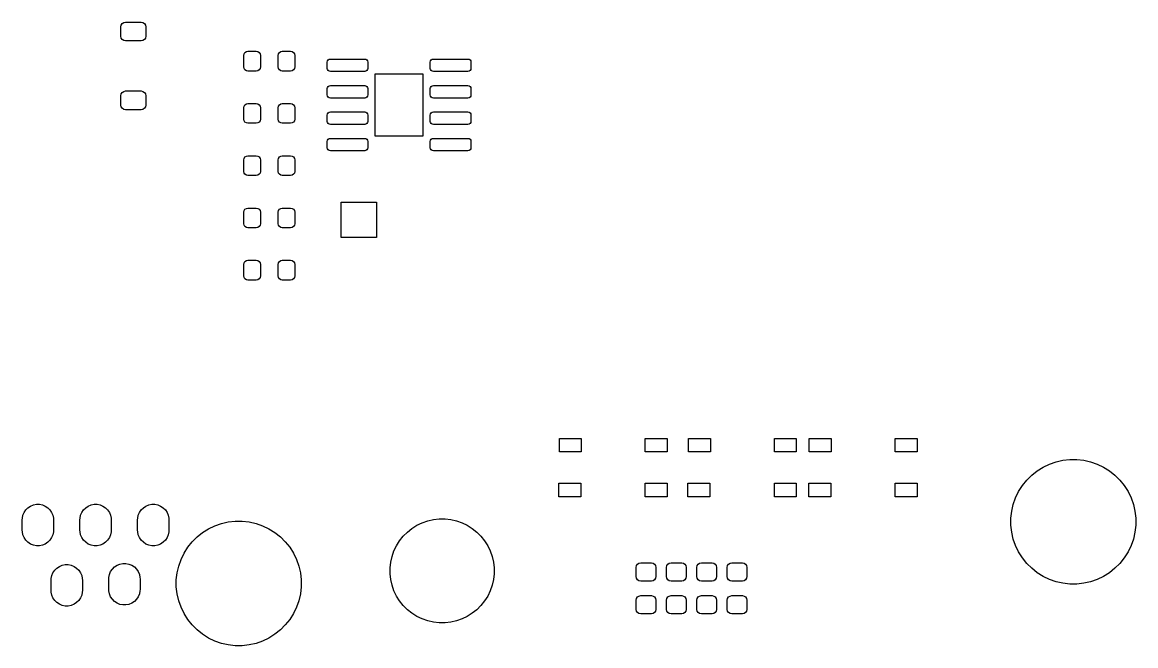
# Model space of a CAD drawing. Extents: x 3.68 to 11.01, y -6.32 to -1.07.
# Drawn here: x 5.35 to 7.455, y -2.549 to -1.371 of the extents above; entities that cross this region are included whole.
import ezdxf

# ---------------------------------------------------------------- set-up
doc = ezdxf.new("R2010")
doc.units = 0
doc.header["$MEASUREMENT"] = 0
doc.layers.add('BLACK', color=7, linetype='CONTINUOUS')

msp = doc.modelspace()

# ---------------------------------------------------------------- linework, layer by layer
at = {"layer": 'BLACK', "linetype": 'CONTINUOUS'}
for p, q in [((5.5362, -1.3794), (5.5369, -1.376)), ((5.5362, -1.3971), (5.5362, -1.3794)), ((5.5369, -1.376), (5.5388, -1.3732)), ((5.5388, -1.3732), (5.5417, -1.3712)), ((5.5417, -1.3712), (5.5451, -1.3706)), ((5.5451, -1.3706), (5.5746, -1.3706)), ((5.5746, -1.3706), (5.578, -1.3712)), ((5.578, -1.3712), (5.5809, -1.3732)), ((5.5809, -1.3732), (5.5828, -1.376)), ((5.5828, -1.376), (5.5835, -1.3794)), ((5.5835, -1.3794), (5.5835, -1.3971)), ((5.5369, -1.4005), (5.5362, -1.3971)), ((5.5388, -1.4034), (5.5369, -1.4005)), ((5.5417, -1.4053), (5.5388, -1.4034)), ((5.5451, -1.406), (5.5417, -1.4053)), ((5.5746, -1.406), (5.5451, -1.406)), ((5.578, -1.4053), (5.5746, -1.406)), ((5.5809, -1.4034), (5.578, -1.4053)), ((5.5828, -1.4005), (5.5809, -1.4034)), ((5.5835, -1.3971), (5.5828, -1.4005)), ((5.7687, -1.4333), (5.7693, -1.4303)), ((5.7693, -1.4303), (5.771, -1.4277)), ((5.771, -1.4277), (5.7736, -1.426)), ((5.7736, -1.426), (5.7766, -1.4254)), ((5.7766, -1.4254), (5.7923, -1.4254)), ((5.7923, -1.4254), (5.7953, -1.426)), ((5.7953, -1.426), (5.7979, -1.4277)), ((5.7979, -1.4277), (5.7996, -1.4303)), ((5.7996, -1.4303), (5.8002, -1.4333)), ((5.8337, -1.4333), (5.8343, -1.4303)), ((5.8343, -1.4303), (5.836, -1.4277)), ((5.836, -1.4277), (5.8385, -1.426)), ((5.8385, -1.426), (5.8415, -1.4254)), ((5.8415, -1.4254), (5.8573, -1.4254)), ((5.8573, -1.4254), (5.8603, -1.426)), ((5.8603, -1.426), (5.8629, -1.4277)), ((5.8629, -1.4277), (5.8646, -1.4303)), ((5.8646, -1.4303), (5.8652, -1.4333)), ((5.7687, -1.4549), (5.7687, -1.4333)), ((5.8002, -1.4333), (5.8002, -1.4549)), ((5.8337, -1.4549), (5.8337, -1.4333)), ((5.8652, -1.4333), (5.8652, -1.4549)), ((5.9264, -1.4461), (5.9268, -1.4438)), ((5.9264, -1.4579), (5.9264, -1.4461)), ((5.9268, -1.4438), (5.9281, -1.4419)), ((5.9281, -1.4419), (5.93, -1.4406)), ((5.93, -1.4406), (5.9323, -1.4402)), ((5.9323, -1.4402), (5.9972, -1.4402)), ((5.9972, -1.4402), (5.9995, -1.4406)), ((5.9995, -1.4406), (6.0014, -1.4419)), ((6.0014, -1.4419), (6.0027, -1.4438)), ((6.0027, -1.4438), (6.0031, -1.4461)), ((6.0031, -1.4461), (6.0031, -1.4579)), ((6.1213, -1.4461), (6.1217, -1.4438)), ((6.1213, -1.4579), (6.1213, -1.4461)), ((6.1217, -1.4438), (6.123, -1.4419)), ((6.123, -1.4419), (6.1249, -1.4406)), ((6.1249, -1.4406), (6.1272, -1.4402)), ((6.1272, -1.4402), (6.1921, -1.4402)), ((6.1921, -1.4402), (6.1944, -1.4406)), ((6.1944, -1.4406), (6.1963, -1.4419)), ((6.1963, -1.4419), (6.1976, -1.4438)), ((6.1976, -1.4438), (6.198, -1.4461)), ((6.198, -1.4461), (6.198, -1.4579)), ((5.7693, -1.4579), (5.7687, -1.4549)), ((5.771, -1.4605), (5.7693, -1.4579)), ((5.7736, -1.4622), (5.771, -1.4605)), ((5.7766, -1.4628), (5.7736, -1.4622)), ((5.7923, -1.4628), (5.7766, -1.4628)), ((5.7953, -1.4622), (5.7923, -1.4628)), ((5.7979, -1.4605), (5.7953, -1.4622)), ((5.7996, -1.4579), (5.7979, -1.4605)), ((5.8002, -1.4549), (5.7996, -1.4579)), ((5.8343, -1.4579), (5.8337, -1.4549)), ((5.836, -1.4605), (5.8343, -1.4579)), ((5.8385, -1.4622), (5.836, -1.4605)), ((5.8415, -1.4628), (5.8385, -1.4622)), ((5.8573, -1.4628), (5.8415, -1.4628)), ((5.8603, -1.4622), (5.8573, -1.4628)), ((5.8629, -1.4605), (5.8603, -1.4622)), ((5.8646, -1.4579), (5.8629, -1.4605)), ((5.8652, -1.4549), (5.8646, -1.4579)), ((5.9268, -1.4601), (5.9264, -1.4579)), ((5.9281, -1.462), (5.9268, -1.4601)), ((5.93, -1.4633), (5.9281, -1.462)), ((5.9323, -1.4638), (5.93, -1.4633)), ((5.9972, -1.4638), (5.9323, -1.4638)), ((5.9995, -1.4633), (5.9972, -1.4638)), ((6.0014, -1.462), (5.9995, -1.4633)), ((6.0027, -1.4601), (6.0014, -1.462)), ((6.0031, -1.4579), (6.0027, -1.4601)), ((6.0171, -1.586), (6.0171, -1.4679)), ((6.0171, -1.4679), (6.1073, -1.4679)), ((6.1073, -1.4679), (6.1073, -1.586)), ((6.1217, -1.4601), (6.1213, -1.4579)), ((6.123, -1.462), (6.1217, -1.4601)), ((6.1249, -1.4633), (6.123, -1.462)), ((6.1272, -1.4638), (6.1249, -1.4633)), ((6.1921, -1.4638), (6.1272, -1.4638)), ((6.1944, -1.4633), (6.1921, -1.4638)), ((6.1963, -1.462), (6.1944, -1.4633)), ((6.1976, -1.4601), (6.1963, -1.462)), ((6.198, -1.4579), (6.1976, -1.4601)), ((5.9264, -1.4961), (5.9268, -1.4938)), ((5.9268, -1.4938), (5.9281, -1.4919)), ((5.9281, -1.4919), (5.93, -1.4906)), ((5.93, -1.4906), (5.9323, -1.4902)), ((5.9323, -1.4902), (5.9972, -1.4902)), ((5.9972, -1.4902), (5.9995, -1.4906)), ((5.9995, -1.4906), (6.0014, -1.4919)), ((6.0014, -1.4919), (6.0027, -1.4938)), ((6.0027, -1.4938), (6.0031, -1.4961)), ((6.1213, -1.4961), (6.1217, -1.4938)), ((6.1217, -1.4938), (6.123, -1.4919)), ((6.123, -1.4919), (6.1249, -1.4906)), ((6.1249, -1.4906), (6.1272, -1.4902)), ((6.1272, -1.4902), (6.1921, -1.4902)), ((6.1921, -1.4902), (6.1944, -1.4906)), ((6.1944, -1.4906), (6.1963, -1.4919)), ((6.1963, -1.4919), (6.1976, -1.4938)), ((6.1976, -1.4938), (6.198, -1.4961)), ((5.5362, -1.5094), (5.5369, -1.506)), ((5.5362, -1.5271), (5.5362, -1.5094)), ((5.5369, -1.506), (5.5388, -1.5031)), ((5.5388, -1.5031), (5.5417, -1.5012)), ((5.5417, -1.5012), (5.5451, -1.5005)), ((5.5451, -1.5005), (5.5746, -1.5005)), ((5.5746, -1.5005), (5.578, -1.5012)), ((5.578, -1.5012), (5.5809, -1.5031)), ((5.5809, -1.5031), (5.5828, -1.506)), ((5.5828, -1.506), (5.5835, -1.5094)), ((5.5835, -1.5094), (5.5835, -1.5271)), ((5.9264, -1.5079), (5.9264, -1.4961)), ((5.9268, -1.5101), (5.9264, -1.5079)), ((5.9281, -1.512), (5.9268, -1.5101)), ((5.93, -1.5133), (5.9281, -1.512)), ((5.9323, -1.5138), (5.93, -1.5133)), ((5.9972, -1.5138), (5.9323, -1.5138)), ((5.9995, -1.5133), (5.9972, -1.5138)), ((6.0014, -1.512), (5.9995, -1.5133)), ((6.0027, -1.5101), (6.0014, -1.512)), ((6.0031, -1.5079), (6.0027, -1.5101)), ((6.0031, -1.4961), (6.0031, -1.5079)), ((6.1213, -1.5079), (6.1213, -1.4961)), ((6.1217, -1.5101), (6.1213, -1.5079)), ((6.123, -1.512), (6.1217, -1.5101)), ((6.1249, -1.5133), (6.123, -1.512)), ((6.1272, -1.5138), (6.1249, -1.5133)), ((6.1921, -1.5138), (6.1272, -1.5138)), ((6.1944, -1.5133), (6.1921, -1.5138)), ((6.1963, -1.512), (6.1944, -1.5133)), ((6.1976, -1.5101), (6.1963, -1.512)), ((6.198, -1.5079), (6.1976, -1.5101)), ((6.198, -1.4961), (6.198, -1.5079)), ((5.5369, -1.5305), (5.5362, -1.5271)), ((5.5388, -1.5333), (5.5369, -1.5305)), ((5.5417, -1.5353), (5.5388, -1.5333)), ((5.5451, -1.5359), (5.5417, -1.5353)), ((5.5746, -1.5359), (5.5451, -1.5359)), ((5.578, -1.5353), (5.5746, -1.5359)), ((5.5809, -1.5333), (5.578, -1.5353)), ((5.5828, -1.5305), (5.5809, -1.5333)), ((5.5835, -1.5271), (5.5828, -1.5305)), ((5.7687, -1.5321), (5.7693, -1.5291)), ((5.7687, -1.5537), (5.7687, -1.5321)), ((5.7693, -1.5291), (5.771, -1.5265)), ((5.771, -1.5265), (5.7736, -1.5248)), ((5.7736, -1.5248), (5.7766, -1.5242)), ((5.7766, -1.5242), (5.7923, -1.5242)), ((5.7923, -1.5242), (5.7953, -1.5248)), ((5.7953, -1.5248), (5.7979, -1.5265)), ((5.7979, -1.5265), (5.7996, -1.5291)), ((5.7996, -1.5291), (5.8002, -1.5321)), ((5.8002, -1.5321), (5.8002, -1.5537)), ((5.8337, -1.5321), (5.8343, -1.5291)), ((5.8337, -1.5537), (5.8337, -1.5321)), ((5.8343, -1.5291), (5.836, -1.5265)), ((5.836, -1.5265), (5.8385, -1.5248)), ((5.8385, -1.5248), (5.8415, -1.5242)), ((5.8415, -1.5242), (5.8573, -1.5242)), ((5.8573, -1.5242), (5.8603, -1.5248)), ((5.8603, -1.5248), (5.8629, -1.5265)), ((5.8629, -1.5265), (5.8646, -1.5291)), ((5.8646, -1.5291), (5.8652, -1.5321)), ((5.8652, -1.5321), (5.8652, -1.5537)), ((5.7693, -1.5568), (5.7687, -1.5537)), ((5.771, -1.5593), (5.7693, -1.5568)), ((5.7996, -1.5568), (5.7979, -1.5593)), ((5.8002, -1.5537), (5.7996, -1.5568)), ((5.8343, -1.5568), (5.8337, -1.5537)), ((5.836, -1.5593), (5.8343, -1.5568)), ((5.8646, -1.5568), (5.8629, -1.5593)), ((5.8652, -1.5537), (5.8646, -1.5568)), ((5.9264, -1.5461), (5.9268, -1.5438)), ((5.9264, -1.5579), (5.9264, -1.5461)), ((5.9268, -1.5438), (5.9281, -1.5419)), ((5.9281, -1.5419), (5.93, -1.5406)), ((5.93, -1.5406), (5.9323, -1.5402)), ((5.9323, -1.5402), (5.9972, -1.5402)), ((5.9972, -1.5402), (5.9995, -1.5406)), ((5.9995, -1.5406), (6.0014, -1.5419)), ((6.0014, -1.5419), (6.0027, -1.5438)), ((6.0027, -1.5438), (6.0031, -1.5461)), ((6.0031, -1.5461), (6.0031, -1.5579)), ((6.1213, -1.5461), (6.1217, -1.5438)), ((6.1213, -1.5579), (6.1213, -1.5461)), ((6.1217, -1.5438), (6.123, -1.5419)), ((6.123, -1.5419), (6.1249, -1.5406)), ((6.1249, -1.5406), (6.1272, -1.5402)), ((6.1272, -1.5402), (6.1921, -1.5402)), ((6.1921, -1.5402), (6.1944, -1.5406)), ((6.1944, -1.5406), (6.1963, -1.5419)), ((6.1963, -1.5419), (6.1976, -1.5438)), ((6.1976, -1.5438), (6.198, -1.5461)), ((6.198, -1.5461), (6.198, -1.5579)), ((5.7736, -1.561), (5.771, -1.5593)), ((5.7766, -1.5616), (5.7736, -1.561)), ((5.7923, -1.5616), (5.7766, -1.5616)), ((5.7953, -1.561), (5.7923, -1.5616)), ((5.7979, -1.5593), (5.7953, -1.561)), ((5.8385, -1.561), (5.836, -1.5593)), ((5.8415, -1.5616), (5.8385, -1.561)), ((5.8573, -1.5616), (5.8415, -1.5616)), ((5.8603, -1.561), (5.8573, -1.5616)), ((5.8629, -1.5593), (5.8603, -1.561)), ((5.9268, -1.5601), (5.9264, -1.5579)), ((5.9281, -1.562), (5.9268, -1.5601)), ((5.93, -1.5633), (5.9281, -1.562)), ((5.9323, -1.5638), (5.93, -1.5633)), ((5.9972, -1.5638), (5.9323, -1.5638)), ((5.9995, -1.5633), (5.9972, -1.5638)), ((6.0014, -1.562), (5.9995, -1.5633)), ((6.0027, -1.5601), (6.0014, -1.562)), ((6.0031, -1.5579), (6.0027, -1.5601)), ((6.1217, -1.5601), (6.1213, -1.5579)), ((6.123, -1.562), (6.1217, -1.5601)), ((6.1249, -1.5633), (6.123, -1.562)), ((6.1272, -1.5638), (6.1249, -1.5633)), ((6.1921, -1.5638), (6.1272, -1.5638)), ((6.1944, -1.5633), (6.1921, -1.5638)), ((6.1963, -1.562), (6.1944, -1.5633)), ((6.1976, -1.5601), (6.1963, -1.562)), ((6.198, -1.5579), (6.1976, -1.5601)), ((5.9264, -1.5961), (5.9268, -1.5938)), ((5.9264, -1.6079), (5.9264, -1.5961)), ((5.9268, -1.5938), (5.9281, -1.5919)), ((5.9281, -1.5919), (5.93, -1.5906)), ((5.93, -1.5906), (5.9323, -1.5902)), ((5.9323, -1.5902), (5.9972, -1.5902)), ((5.9972, -1.5902), (5.9995, -1.5906)), ((5.9995, -1.5906), (6.0014, -1.5919)), ((6.0014, -1.5919), (6.0027, -1.5938)), ((6.0027, -1.5938), (6.0031, -1.5961)), ((6.0031, -1.5961), (6.0031, -1.6079)), ((6.1073, -1.586), (6.0171, -1.586)), ((6.1213, -1.5961), (6.1217, -1.5938)), ((6.1213, -1.6079), (6.1213, -1.5961)), ((6.1217, -1.5938), (6.123, -1.5919)), ((6.123, -1.5919), (6.1249, -1.5906)), ((6.1249, -1.5906), (6.1272, -1.5902)), ((6.1272, -1.5902), (6.1921, -1.5902)), ((6.1921, -1.5902), (6.1944, -1.5906)), ((6.1944, -1.5906), (6.1963, -1.5919)), ((6.1963, -1.5919), (6.1976, -1.5938)), ((6.1976, -1.5938), (6.198, -1.5961)), ((6.198, -1.5961), (6.198, -1.6079)), ((5.9268, -1.6101), (5.9264, -1.6079)), ((5.9281, -1.612), (5.9268, -1.6101)), ((5.93, -1.6133), (5.9281, -1.612)), ((5.9323, -1.6138), (5.93, -1.6133)), ((5.9972, -1.6138), (5.9323, -1.6138)), ((5.9995, -1.6133), (5.9972, -1.6138)), ((6.0014, -1.612), (5.9995, -1.6133)), ((6.0027, -1.6101), (6.0014, -1.612)), ((6.0031, -1.6079), (6.0027, -1.6101)), ((6.1217, -1.6101), (6.1213, -1.6079)), ((6.123, -1.612), (6.1217, -1.6101)), ((6.1249, -1.6133), (6.123, -1.612)), ((6.1272, -1.6138), (6.1249, -1.6133)), ((6.1921, -1.6138), (6.1272, -1.6138)), ((6.1944, -1.6133), (6.1921, -1.6138)), ((6.1963, -1.612), (6.1944, -1.6133)), ((6.1976, -1.6101), (6.1963, -1.612)), ((6.198, -1.6079), (6.1976, -1.6101)), ((5.7687, -1.6309), (5.7693, -1.6279)), ((5.7687, -1.6526), (5.7687, -1.6309)), ((5.7693, -1.6279), (5.771, -1.6253)), ((5.771, -1.6253), (5.7736, -1.6236)), ((5.7736, -1.6236), (5.7766, -1.623)), ((5.7766, -1.623), (5.7923, -1.623)), ((5.7923, -1.623), (5.7953, -1.6236)), ((5.7953, -1.6236), (5.7979, -1.6253)), ((5.7979, -1.6253), (5.7996, -1.6279)), ((5.7996, -1.6279), (5.8002, -1.6309)), ((5.8002, -1.6309), (5.8002, -1.6526)), ((5.8337, -1.6309), (5.8343, -1.6279)), ((5.8337, -1.6526), (5.8337, -1.6309)), ((5.8343, -1.6279), (5.836, -1.6253)), ((5.836, -1.6253), (5.8385, -1.6236)), ((5.8385, -1.6236), (5.8415, -1.623)), ((5.8415, -1.623), (5.8573, -1.623)), ((5.8573, -1.623), (5.8603, -1.6236)), ((5.8603, -1.6236), (5.8629, -1.6253)), ((5.8629, -1.6253), (5.8646, -1.6279)), ((5.8646, -1.6279), (5.8652, -1.6309)), ((5.8652, -1.6309), (5.8652, -1.6526)), ((5.7693, -1.6556), (5.7687, -1.6526)), ((5.771, -1.6581), (5.7693, -1.6556)), ((5.7736, -1.6598), (5.771, -1.6581)), ((5.7766, -1.6604), (5.7736, -1.6598)), ((5.7923, -1.6604), (5.7766, -1.6604)), ((5.7953, -1.6598), (5.7923, -1.6604)), ((5.7979, -1.6581), (5.7953, -1.6598)), ((5.7996, -1.6556), (5.7979, -1.6581)), ((5.8002, -1.6526), (5.7996, -1.6556)), ((5.8343, -1.6556), (5.8337, -1.6526)), ((5.836, -1.6581), (5.8343, -1.6556)), ((5.8385, -1.6598), (5.836, -1.6581)), ((5.8415, -1.6604), (5.8385, -1.6598)), ((5.8573, -1.6604), (5.8415, -1.6604)), ((5.8603, -1.6598), (5.8573, -1.6604)), ((5.8629, -1.6581), (5.8603, -1.6598)), ((5.8646, -1.6556), (5.8629, -1.6581)), ((5.8652, -1.6526), (5.8646, -1.6556)), ((5.7693, -1.7267), (5.771, -1.7242)), ((5.771, -1.7242), (5.7736, -1.7224)), ((5.7736, -1.7224), (5.7766, -1.7219)), ((5.7766, -1.7219), (5.7923, -1.7219)), ((5.7923, -1.7219), (5.7953, -1.7224)), ((5.7953, -1.7224), (5.7979, -1.7242)), ((5.7979, -1.7242), (5.7996, -1.7267)), ((5.8343, -1.7267), (5.836, -1.7242)), ((5.836, -1.7242), (5.8385, -1.7224)), ((5.8385, -1.7224), (5.8415, -1.7219)), ((5.8415, -1.7219), (5.8573, -1.7219)), ((5.8573, -1.7219), (5.8603, -1.7224)), ((5.8603, -1.7224), (5.8629, -1.7242)), ((5.8629, -1.7242), (5.8646, -1.7267)), ((5.9528, -1.7776), (5.9528, -1.7106)), ((5.9528, -1.7106), (6.0197, -1.7106)), ((6.0197, -1.7106), (6.0197, -1.7776)), ((5.7687, -1.7297), (5.7693, -1.7267)), ((5.7687, -1.7514), (5.7687, -1.7297)), ((5.7996, -1.7267), (5.8002, -1.7297)), ((5.8002, -1.7297), (5.8002, -1.7514)), ((5.8337, -1.7297), (5.8343, -1.7267)), ((5.8337, -1.7514), (5.8337, -1.7297)), ((5.8646, -1.7267), (5.8652, -1.7297)), ((5.8652, -1.7297), (5.8652, -1.7514)), ((5.7693, -1.7544), (5.7687, -1.7514)), ((5.771, -1.7569), (5.7693, -1.7544)), ((5.7736, -1.7587), (5.771, -1.7569)), ((5.7766, -1.7593), (5.7736, -1.7587)), ((5.7923, -1.7593), (5.7766, -1.7593)), ((5.7953, -1.7587), (5.7923, -1.7593)), ((5.7979, -1.7569), (5.7953, -1.7587)), ((5.7996, -1.7544), (5.7979, -1.7569)), ((5.8002, -1.7514), (5.7996, -1.7544)), ((5.8343, -1.7544), (5.8337, -1.7514)), ((5.836, -1.7569), (5.8343, -1.7544)), ((5.8385, -1.7587), (5.836, -1.7569)), ((5.8415, -1.7593), (5.8385, -1.7587)), ((5.8573, -1.7593), (5.8415, -1.7593)), ((5.8603, -1.7587), (5.8573, -1.7593)), ((5.8629, -1.7569), (5.8603, -1.7587)), ((5.8646, -1.7544), (5.8629, -1.7569)), ((5.8652, -1.7514), (5.8646, -1.7544)), ((6.0197, -1.7776), (5.9528, -1.7776)), ((5.7687, -1.8285), (5.7693, -1.8255)), ((5.7687, -1.8502), (5.7687, -1.8285)), ((5.7693, -1.8255), (5.771, -1.823)), ((5.771, -1.823), (5.7736, -1.8213)), ((5.7736, -1.8213), (5.7766, -1.8207)), ((5.7766, -1.8207), (5.7923, -1.8207)), ((5.7923, -1.8207), (5.7953, -1.8213)), ((5.7953, -1.8213), (5.7979, -1.823)), ((5.7979, -1.823), (5.7996, -1.8255)), ((5.7996, -1.8255), (5.8002, -1.8285)), ((5.8002, -1.8285), (5.8002, -1.8502)), ((5.8337, -1.8285), (5.8343, -1.8255)), ((5.8337, -1.8502), (5.8337, -1.8285)), ((5.8343, -1.8255), (5.836, -1.823)), ((5.836, -1.823), (5.8385, -1.8213)), ((5.8385, -1.8213), (5.8415, -1.8207)), ((5.8415, -1.8207), (5.8573, -1.8207)), ((5.8573, -1.8207), (5.8603, -1.8213)), ((5.8603, -1.8213), (5.8629, -1.823)), ((5.8629, -1.823), (5.8646, -1.8255)), ((5.8646, -1.8255), (5.8652, -1.8285)), ((5.8652, -1.8285), (5.8652, -1.8502)), ((5.7693, -1.8532), (5.7687, -1.8502)), ((5.8002, -1.8502), (5.7996, -1.8532)), ((5.8343, -1.8532), (5.8337, -1.8502)), ((5.8652, -1.8502), (5.8646, -1.8532)), ((5.771, -1.8558), (5.7693, -1.8532)), ((5.7736, -1.8575), (5.771, -1.8558)), ((5.7766, -1.8581), (5.7736, -1.8575)), ((5.7923, -1.8581), (5.7766, -1.8581)), ((5.7953, -1.8575), (5.7923, -1.8581)), ((5.7979, -1.8558), (5.7953, -1.8575)), ((5.7996, -1.8532), (5.7979, -1.8558)), ((5.836, -1.8558), (5.8343, -1.8532)), ((5.8385, -1.8575), (5.836, -1.8558)), ((5.8415, -1.8581), (5.8385, -1.8575)), ((5.8573, -1.8581), (5.8415, -1.8581)), ((5.8603, -1.8575), (5.8573, -1.8581)), ((5.8629, -1.8558), (5.8603, -1.8575)), ((5.8646, -1.8532), (5.8629, -1.8558)), ((6.3652, -2.1831), (6.3652, -2.1575)), ((6.3652, -2.1575), (6.4065, -2.1575)), ((6.4065, -2.1575), (6.4065, -2.1831)), ((6.5276, -2.1831), (6.5276, -2.1575)), ((6.5276, -2.1575), (6.5689, -2.1575)), ((6.5689, -2.1575), (6.5689, -2.1831)), ((6.6093, -2.1831), (6.6093, -2.1575)), ((6.6093, -2.1575), (6.6506, -2.1575)), ((6.6506, -2.1575), (6.6506, -2.1831)), ((6.7717, -2.1831), (6.7717, -2.1575)), ((6.7717, -2.1575), (6.813, -2.1575)), ((6.813, -2.1575), (6.813, -2.1831)), ((6.8376, -2.1831), (6.8376, -2.1575)), ((6.8376, -2.1575), (6.8789, -2.1575)), ((6.8789, -2.1575), (6.8789, -2.1831)), ((7, -2.1831), (7, -2.1575)), ((7, -2.1575), (7.0413, -2.1575)), ((7.0413, -2.1575), (7.0413, -2.1831)), ((6.4065, -2.1831), (6.3652, -2.1831)), ((6.5689, -2.1831), (6.5276, -2.1831)), ((6.6506, -2.1831), (6.6093, -2.1831)), ((6.813, -2.1831), (6.7717, -2.1831)), ((6.8789, -2.1831), (6.8376, -2.1831)), ((7.0413, -2.1831), (7, -2.1831)), ((7.2795, -2.2116), (7.2914, -2.2058)), ((7.2914, -2.2058), (7.3039, -2.2015)), ((7.3039, -2.2015), (7.3168, -2.1985)), ((7.3168, -2.1985), (7.33, -2.197)), ((7.33, -2.197), (7.3432, -2.197)), ((7.3432, -2.197), (7.3564, -2.1985)), ((7.3564, -2.1985), (7.3693, -2.2015)), ((7.3693, -2.2015), (7.3818, -2.2058)), ((7.3818, -2.2058), (7.3937, -2.2116)), ((7.2485, -2.2363), (7.2579, -2.2269)), ((7.2579, -2.2269), (7.2683, -2.2186)), ((7.2683, -2.2186), (7.2795, -2.2116)), ((7.3937, -2.2116), (7.405, -2.2186)), ((7.405, -2.2186), (7.4153, -2.2269)), ((7.4153, -2.2269), (7.4247, -2.2363)), ((6.3642, -2.2677), (6.3642, -2.2421)), ((6.3642, -2.2421), (6.4055, -2.2421)), ((6.4055, -2.2421), (6.4055, -2.2677)), ((6.5276, -2.2677), (6.5276, -2.2421)), ((6.5276, -2.2421), (6.5689, -2.2421)), ((6.5689, -2.2421), (6.5689, -2.2677)), ((6.6083, -2.2677), (6.6083, -2.2421)), ((6.6083, -2.2421), (6.6496, -2.2421)), ((6.6496, -2.2421), (6.6496, -2.2677)), ((6.7717, -2.2677), (6.7717, -2.2421)), ((6.7717, -2.2421), (6.813, -2.2421)), ((6.813, -2.2421), (6.813, -2.2677)), ((6.8366, -2.2677), (6.8366, -2.2421)), ((6.8366, -2.2421), (6.878, -2.2421)), ((6.878, -2.2421), (6.878, -2.2677)), ((7, -2.2677), (7, -2.2421)), ((7, -2.2421), (7.0413, -2.2421)), ((7.0413, -2.2421), (7.0413, -2.2677)), ((7.2332, -2.2578), (7.2403, -2.2466)), ((7.2403, -2.2466), (7.2485, -2.2363)), ((7.4247, -2.2363), (7.4329, -2.2466)), ((7.4329, -2.2466), (7.44, -2.2578)), ((6.4055, -2.2677), (6.3642, -2.2677)), ((6.5689, -2.2677), (6.5276, -2.2677)), ((6.6496, -2.2677), (6.6083, -2.2677)), ((6.813, -2.2677), (6.7717, -2.2677)), ((6.878, -2.2677), (6.8366, -2.2677)), ((7.0413, -2.2677), (7, -2.2677)), ((7.2231, -2.2823), (7.2275, -2.2698)), ((7.2275, -2.2698), (7.2332, -2.2578)), ((7.44, -2.2578), (7.4457, -2.2698)), ((7.4457, -2.2698), (7.4501, -2.2823)), ((5.3535, -2.2975), (5.3567, -2.2927)), ((5.3567, -2.2927), (5.3608, -2.2886)), ((5.3608, -2.2886), (5.3656, -2.2854)), ((5.3656, -2.2854), (5.371, -2.2832)), ((5.371, -2.2832), (5.3767, -2.282)), ((5.3767, -2.282), (5.3825, -2.282)), ((5.3825, -2.282), (5.3881, -2.2832)), ((5.3881, -2.2832), (5.3935, -2.2854)), ((5.3935, -2.2854), (5.3983, -2.2886)), ((5.3983, -2.2886), (5.4024, -2.2927)), ((5.4024, -2.2927), (5.4056, -2.2975)), ((5.4626, -2.2975), (5.4658, -2.2927)), ((5.4658, -2.2927), (5.4699, -2.2886)), ((5.4699, -2.2886), (5.4747, -2.2854)), ((5.4747, -2.2854), (5.4801, -2.2832)), ((5.4801, -2.2832), (5.4857, -2.282)), ((5.4857, -2.282), (5.4915, -2.282)), ((5.4915, -2.282), (5.4972, -2.2832)), ((5.4972, -2.2832), (5.5025, -2.2854)), ((5.5025, -2.2854), (5.5074, -2.2886)), ((5.5074, -2.2886), (5.5114, -2.2927)), ((5.5114, -2.2927), (5.5147, -2.2975)), ((5.5716, -2.2975), (5.5749, -2.2927)), ((5.5749, -2.2927), (5.5789, -2.2886)), ((5.5789, -2.2886), (5.5838, -2.2854)), ((5.5838, -2.2854), (5.5891, -2.2832)), ((5.5891, -2.2832), (5.5948, -2.282)), ((5.5948, -2.282), (5.6006, -2.282)), ((5.6006, -2.282), (5.6062, -2.2832)), ((5.6062, -2.2832), (5.6116, -2.2854)), ((5.6116, -2.2854), (5.6164, -2.2886)), ((5.6164, -2.2886), (5.6205, -2.2927)), ((5.6205, -2.2927), (5.6237, -2.2975)), ((7.2202, -2.2952), (7.2231, -2.2823)), ((7.4501, -2.2823), (7.4531, -2.2952)), ((5.35, -2.3114), (5.3502, -2.3085)), ((5.35, -2.3311), (5.35, -2.3114)), ((5.3502, -2.3085), (5.3513, -2.3028)), ((5.3513, -2.3028), (5.3535, -2.2975)), ((5.4056, -2.2975), (5.4078, -2.3028)), ((5.4078, -2.3028), (5.409, -2.3085)), ((5.409, -2.3085), (5.4091, -2.3114)), ((5.4091, -2.3114), (5.4091, -2.3311)), ((5.4591, -2.3114), (5.4592, -2.3085)), ((5.4591, -2.3311), (5.4591, -2.3114)), ((5.4592, -2.3085), (5.4604, -2.3028)), ((5.4604, -2.3028), (5.4626, -2.2975)), ((5.5147, -2.2975), (5.5169, -2.3028)), ((5.5169, -2.3028), (5.518, -2.3085)), ((5.518, -2.3085), (5.5181, -2.3114)), ((5.5181, -2.3114), (5.5181, -2.3311)), ((5.5681, -2.3114), (5.5683, -2.3085)), ((5.5681, -2.3311), (5.5681, -2.3114)), ((5.5683, -2.3085), (5.5694, -2.3028)), ((5.5694, -2.3028), (5.5716, -2.2975)), ((5.6237, -2.2975), (5.6259, -2.3028)), ((5.6259, -2.3028), (5.6271, -2.3085)), ((5.6271, -2.3085), (5.6272, -2.3114)), ((5.6272, -2.3114), (5.6272, -2.3311)), ((5.7394, -2.3151), (5.7526, -2.3136)), ((5.7526, -2.3136), (5.7658, -2.3136)), ((5.7658, -2.3136), (5.779, -2.3151)), ((6.1059, -2.3169), (6.1163, -2.3133)), ((6.1163, -2.3133), (6.1271, -2.3108)), ((6.1271, -2.3108), (6.138, -2.3096)), ((6.138, -2.3096), (6.1491, -2.3096)), ((6.1491, -2.3096), (6.16, -2.3108)), ((6.16, -2.3108), (6.1708, -2.3133)), ((6.1708, -2.3133), (6.1812, -2.3169)), ((7.2187, -2.3083), (7.2202, -2.2952)), ((7.2187, -2.3216), (7.2187, -2.3083)), ((7.4531, -2.2952), (7.4545, -2.3083)), ((7.4545, -2.3083), (7.4545, -2.3216)), ((5.3502, -2.334), (5.35, -2.3311)), ((5.3513, -2.3397), (5.3502, -2.334)), ((5.409, -2.334), (5.4078, -2.3397)), ((5.4091, -2.3311), (5.409, -2.334)), ((5.4592, -2.334), (5.4591, -2.3311)), ((5.4604, -2.3397), (5.4592, -2.334)), ((5.518, -2.334), (5.5169, -2.3397)), ((5.5181, -2.3311), (5.518, -2.334)), ((5.5683, -2.334), (5.5681, -2.3311)), ((5.5694, -2.3397), (5.5683, -2.334)), ((5.6271, -2.334), (5.6259, -2.3397)), ((5.6272, -2.3311), (5.6271, -2.334)), ((5.6805, -2.3434), (5.6908, -2.3352)), ((5.6908, -2.3352), (5.702, -2.3281)), ((5.702, -2.3281), (5.714, -2.3224)), ((5.714, -2.3224), (5.7265, -2.318)), ((5.7265, -2.318), (5.7394, -2.3151)), ((5.779, -2.3151), (5.7919, -2.318)), ((5.7919, -2.318), (5.8044, -2.3224)), ((5.8044, -2.3224), (5.8163, -2.3281)), ((5.8163, -2.3281), (5.8275, -2.3352)), ((5.8275, -2.3352), (5.8379, -2.3434)), ((6.0702, -2.3423), (6.078, -2.3345)), ((6.078, -2.3345), (6.0866, -2.3276)), ((6.0866, -2.3276), (6.0959, -2.3217)), ((6.0959, -2.3217), (6.1059, -2.3169)), ((6.1812, -2.3169), (6.1912, -2.3217)), ((6.1912, -2.3217), (6.2005, -2.3276)), ((6.2005, -2.3276), (6.2091, -2.3345)), ((6.2091, -2.3345), (6.2169, -2.3423)), ((7.2202, -2.3347), (7.2187, -2.3216)), ((7.2231, -2.3477), (7.2202, -2.3347)), ((7.4531, -2.3347), (7.4501, -2.3477)), ((7.4545, -2.3216), (7.4531, -2.3347)), ((5.3535, -2.345), (5.3513, -2.3397)), ((5.3567, -2.3498), (5.3535, -2.345)), ((5.3608, -2.3539), (5.3567, -2.3498)), ((5.3656, -2.3571), (5.3608, -2.3539)), ((5.3983, -2.3539), (5.3935, -2.3571)), ((5.4024, -2.3498), (5.3983, -2.3539)), ((5.4056, -2.345), (5.4024, -2.3498)), ((5.4078, -2.3397), (5.4056, -2.345)), ((5.4626, -2.345), (5.4604, -2.3397)), ((5.4658, -2.3498), (5.4626, -2.345)), ((5.4699, -2.3539), (5.4658, -2.3498)), ((5.4747, -2.3571), (5.4699, -2.3539)), ((5.5074, -2.3539), (5.5025, -2.3571)), ((5.5114, -2.3498), (5.5074, -2.3539)), ((5.5147, -2.345), (5.5114, -2.3498)), ((5.5169, -2.3397), (5.5147, -2.345)), ((5.5716, -2.345), (5.5694, -2.3397)), ((5.5749, -2.3498), (5.5716, -2.345)), ((5.5789, -2.3539), (5.5749, -2.3498)), ((5.5838, -2.3571), (5.5789, -2.3539)), ((5.6164, -2.3539), (5.6116, -2.3571)), ((5.6205, -2.3498), (5.6164, -2.3539)), ((5.6237, -2.345), (5.6205, -2.3498)), ((5.6259, -2.3397), (5.6237, -2.345)), ((5.6628, -2.3631), (5.6711, -2.3528)), ((5.6711, -2.3528), (5.6805, -2.3434)), ((5.8379, -2.3434), (5.8472, -2.3528)), ((5.8472, -2.3528), (5.8555, -2.3631)), ((6.0574, -2.3603), (6.0633, -2.3509)), ((6.0633, -2.3509), (6.0702, -2.3423)), ((6.2169, -2.3423), (6.2238, -2.3509)), ((6.2238, -2.3509), (6.2297, -2.3603)), ((7.2275, -2.3602), (7.2231, -2.3477)), ((7.4501, -2.3477), (7.4457, -2.3602)), ((5.371, -2.3594), (5.3656, -2.3571)), ((5.3767, -2.3605), (5.371, -2.3594)), ((5.3825, -2.3605), (5.3767, -2.3605)), ((5.3881, -2.3594), (5.3825, -2.3605)), ((5.3935, -2.3571), (5.3881, -2.3594)), ((5.4801, -2.3594), (5.4747, -2.3571)), ((5.4857, -2.3605), (5.4801, -2.3594)), ((5.4915, -2.3605), (5.4857, -2.3605)), ((5.4972, -2.3594), (5.4915, -2.3605)), ((5.5025, -2.3571), (5.4972, -2.3594)), ((5.5891, -2.3594), (5.5838, -2.3571)), ((5.5948, -2.3605), (5.5891, -2.3594)), ((5.6006, -2.3605), (5.5948, -2.3605)), ((5.6062, -2.3594), (5.6006, -2.3605)), ((5.6116, -2.3571), (5.6062, -2.3594)), ((5.6501, -2.3863), (5.6558, -2.3744)), ((5.6558, -2.3744), (5.6628, -2.3631)), ((5.8555, -2.3631), (5.8625, -2.3744)), ((5.8625, -2.3744), (5.8683, -2.3863)), ((6.049, -2.3806), (6.0526, -2.3702)), ((6.0526, -2.3702), (6.0574, -2.3603)), ((6.2297, -2.3603), (6.2345, -2.3702)), ((6.2345, -2.3702), (6.2381, -2.3806)), ((7.2332, -2.3721), (7.2275, -2.3602)), ((7.2403, -2.3833), (7.2332, -2.3721)), ((7.44, -2.3721), (7.4329, -2.3833)), ((7.4457, -2.3602), (7.44, -2.3721)), ((5.4202, -2.3994), (5.4255, -2.3971)), ((5.4255, -2.3971), (5.4312, -2.396)), ((5.4312, -2.396), (5.437, -2.396)), ((5.437, -2.396), (5.4427, -2.3971)), ((5.4427, -2.3971), (5.448, -2.3994)), ((5.5244, -2.4004), (5.5292, -2.3972)), ((5.5292, -2.3972), (5.5346, -2.395)), ((5.5346, -2.395), (5.5403, -2.3938)), ((5.5403, -2.3938), (5.546, -2.3938)), ((5.546, -2.3938), (5.5517, -2.395)), ((5.5517, -2.395), (5.5571, -2.3972)), ((5.5571, -2.3972), (5.5619, -2.4004)), ((5.6427, -2.4117), (5.6457, -2.3988)), ((5.6457, -2.3988), (5.6501, -2.3863)), ((5.8683, -2.3863), (5.8727, -2.3988)), ((5.8727, -2.3988), (5.8756, -2.4117)), ((6.0453, -2.4024), (6.0465, -2.3914)), ((6.0465, -2.3914), (6.049, -2.3806)), ((6.2381, -2.3806), (6.2406, -2.3914)), ((6.2406, -2.3914), (6.2418, -2.4024)), ((6.5103, -2.4013), (6.511, -2.398)), ((6.511, -2.398), (6.5128, -2.3952)), ((6.5128, -2.3952), (6.5156, -2.3934)), ((6.5156, -2.3934), (6.5189, -2.3927)), ((6.5189, -2.3927), (6.5391, -2.3927)), ((6.5391, -2.3927), (6.5424, -2.3934)), ((6.5424, -2.3934), (6.5452, -2.3952)), ((6.5452, -2.3952), (6.547, -2.398)), ((6.547, -2.398), (6.5477, -2.4013)), ((6.5677, -2.4013), (6.5683, -2.398)), ((6.5683, -2.398), (6.5702, -2.3952)), ((6.5702, -2.3952), (6.573, -2.3934)), ((6.573, -2.3934), (6.5763, -2.3927)), ((6.5763, -2.3927), (6.5964, -2.3927)), ((6.5964, -2.3927), (6.5997, -2.3934)), ((6.5997, -2.3934), (6.6025, -2.3952)), ((6.6025, -2.3952), (6.6044, -2.398)), ((6.6044, -2.398), (6.6051, -2.4013)), ((6.625, -2.4013), (6.6257, -2.398)), ((6.6257, -2.398), (6.6275, -2.3952)), ((6.6275, -2.3952), (6.6303, -2.3934)), ((6.6303, -2.3934), (6.6336, -2.3927)), ((6.6336, -2.3927), (6.6538, -2.3927)), ((6.6538, -2.3927), (6.6571, -2.3934)), ((6.6571, -2.3934), (6.6599, -2.3952)), ((6.6599, -2.3952), (6.6617, -2.398)), ((6.6617, -2.398), (6.6624, -2.4013)), ((6.6823, -2.4013), (6.683, -2.398)), ((6.683, -2.398), (6.6849, -2.3952)), ((6.6849, -2.3952), (6.6877, -2.3934)), ((6.6877, -2.3934), (6.691, -2.3927)), ((6.691, -2.3927), (6.7111, -2.3927)), ((6.7111, -2.3927), (6.7144, -2.3934)), ((6.7144, -2.3934), (6.7172, -2.3952)), ((6.7172, -2.3952), (6.7191, -2.398)), ((6.7191, -2.398), (6.7198, -2.4013)), ((7.2485, -2.3937), (7.2403, -2.3833)), ((7.2579, -2.403), (7.2485, -2.3937)), ((7.4247, -2.3937), (7.4153, -2.403)), ((7.4329, -2.3833), (7.4247, -2.3937)), ((5.4047, -2.4225), (5.4058, -2.4168)), ((5.4058, -2.4168), (5.4081, -2.4115)), ((5.4081, -2.4115), (5.4113, -2.4067)), ((5.4113, -2.4067), (5.4154, -2.4026)), ((5.4154, -2.4026), (5.4202, -2.3994)), ((5.448, -2.3994), (5.4528, -2.4026)), ((5.4528, -2.4026), (5.4569, -2.4067)), ((5.4569, -2.4067), (5.4601, -2.4115)), ((5.4601, -2.4115), (5.4624, -2.4168)), ((5.4624, -2.4168), (5.4635, -2.4225)), ((5.5138, -2.4203), (5.5149, -2.4147)), ((5.5149, -2.4147), (5.5171, -2.4093)), ((5.5171, -2.4093), (5.5203, -2.4045)), ((5.5203, -2.4045), (5.5244, -2.4004)), ((5.5619, -2.4004), (5.566, -2.4045)), ((5.566, -2.4045), (5.5692, -2.4093)), ((5.5692, -2.4093), (5.5714, -2.4147)), ((5.5714, -2.4147), (5.5725, -2.4203)), ((5.6412, -2.4249), (5.6427, -2.4117)), ((5.8756, -2.4117), (5.8771, -2.4249)), ((6.0453, -2.4134), (6.0453, -2.4024)), ((6.0465, -2.4244), (6.0453, -2.4134)), ((6.2418, -2.4134), (6.2406, -2.4244)), ((6.2418, -2.4024), (6.2418, -2.4134)), ((6.5103, -2.4186), (6.5103, -2.4013)), ((6.511, -2.4218), (6.5103, -2.4186)), ((6.5477, -2.4186), (6.547, -2.4218)), ((6.5477, -2.4013), (6.5477, -2.4186)), ((6.5677, -2.4186), (6.5677, -2.4013)), ((6.5683, -2.4218), (6.5677, -2.4186)), ((6.6051, -2.4186), (6.6044, -2.4218)), ((6.6051, -2.4013), (6.6051, -2.4186)), ((6.625, -2.4186), (6.625, -2.4013)), ((6.6257, -2.4218), (6.625, -2.4186)), ((6.6624, -2.4186), (6.6617, -2.4218)), ((6.6624, -2.4013), (6.6624, -2.4186)), ((6.6823, -2.4186), (6.6823, -2.4013)), ((6.683, -2.4218), (6.6823, -2.4186)), ((6.7198, -2.4186), (6.7191, -2.4218)), ((6.7198, -2.4013), (6.7198, -2.4186)), ((7.2683, -2.4113), (7.2579, -2.403)), ((7.2795, -2.4183), (7.2683, -2.4113)), ((7.2914, -2.4241), (7.2795, -2.4183)), ((7.3937, -2.4183), (7.3818, -2.4241)), ((7.405, -2.4113), (7.3937, -2.4183)), ((7.4153, -2.403), (7.405, -2.4113)), ((5.4046, -2.4254), (5.4047, -2.4225)), ((5.4046, -2.4451), (5.4046, -2.4254)), ((5.4635, -2.4225), (5.4636, -2.4254)), ((5.4636, -2.4254), (5.4636, -2.4451)), ((5.5136, -2.4232), (5.5138, -2.4203)), ((5.5136, -2.4429), (5.5136, -2.4232)), ((5.5725, -2.4203), (5.5727, -2.4232)), ((5.5727, -2.4232), (5.5727, -2.4429)), ((5.6412, -2.4381), (5.6412, -2.4249)), ((5.6427, -2.4513), (5.6412, -2.4381)), ((5.8771, -2.4381), (5.8756, -2.4513)), ((5.8771, -2.4249), (5.8771, -2.4381)), ((6.049, -2.4351), (6.0465, -2.4244)), ((6.0526, -2.4455), (6.049, -2.4351)), ((6.2381, -2.4351), (6.2345, -2.4455)), ((6.2406, -2.4244), (6.2381, -2.4351)), ((6.5128, -2.4246), (6.511, -2.4218)), ((6.5156, -2.4265), (6.5128, -2.4246)), ((6.5189, -2.4272), (6.5156, -2.4265)), ((6.5391, -2.4272), (6.5189, -2.4272)), ((6.5424, -2.4265), (6.5391, -2.4272)), ((6.5452, -2.4246), (6.5424, -2.4265)), ((6.547, -2.4218), (6.5452, -2.4246)), ((6.5702, -2.4246), (6.5683, -2.4218)), ((6.573, -2.4265), (6.5702, -2.4246)), ((6.5763, -2.4272), (6.573, -2.4265)), ((6.5964, -2.4272), (6.5763, -2.4272)), ((6.5997, -2.4265), (6.5964, -2.4272)), ((6.6025, -2.4246), (6.5997, -2.4265)), ((6.6044, -2.4218), (6.6025, -2.4246)), ((6.6275, -2.4246), (6.6257, -2.4218)), ((6.6303, -2.4265), (6.6275, -2.4246)), ((6.6336, -2.4272), (6.6303, -2.4265)), ((6.6538, -2.4272), (6.6336, -2.4272)), ((6.6571, -2.4265), (6.6538, -2.4272)), ((6.6599, -2.4246), (6.6571, -2.4265)), ((6.6617, -2.4218), (6.6599, -2.4246)), ((6.6849, -2.4246), (6.683, -2.4218)), ((6.6877, -2.4265), (6.6849, -2.4246)), ((6.691, -2.4272), (6.6877, -2.4265)), ((6.7111, -2.4272), (6.691, -2.4272)), ((6.7144, -2.4265), (6.7111, -2.4272)), ((6.7172, -2.4246), (6.7144, -2.4265)), ((6.7191, -2.4218), (6.7172, -2.4246)), ((7.3039, -2.4285), (7.2914, -2.4241)), ((7.3168, -2.4314), (7.3039, -2.4285)), ((7.33, -2.4329), (7.3168, -2.4314)), ((7.3432, -2.4329), (7.33, -2.4329)), ((7.3564, -2.4314), (7.3432, -2.4329)), ((7.3693, -2.4285), (7.3564, -2.4314)), ((7.3818, -2.4241), (7.3693, -2.4285)), ((5.4047, -2.448), (5.4046, -2.4451)), ((5.4058, -2.4537), (5.4047, -2.448)), ((5.4081, -2.459), (5.4058, -2.4537)), ((5.4113, -2.4638), (5.4081, -2.459)), ((5.4601, -2.459), (5.4569, -2.4638)), ((5.4624, -2.4537), (5.4601, -2.459)), ((5.4635, -2.448), (5.4624, -2.4537)), ((5.4636, -2.4451), (5.4635, -2.448)), ((5.5138, -2.4458), (5.5136, -2.4429)), ((5.5149, -2.4515), (5.5138, -2.4458)), ((5.5171, -2.4568), (5.5149, -2.4515)), ((5.5203, -2.4616), (5.5171, -2.4568)), ((5.5244, -2.4657), (5.5203, -2.4616)), ((5.566, -2.4616), (5.5619, -2.4657)), ((5.5692, -2.4568), (5.566, -2.4616)), ((5.5714, -2.4515), (5.5692, -2.4568)), ((5.5725, -2.4458), (5.5714, -2.4515)), ((5.5727, -2.4429), (5.5725, -2.4458)), ((5.6457, -2.4642), (5.6427, -2.4513)), ((5.8756, -2.4513), (5.8727, -2.4642)), ((6.0574, -2.4555), (6.0526, -2.4455)), ((6.0633, -2.4648), (6.0574, -2.4555)), ((6.2297, -2.4555), (6.2238, -2.4648)), ((6.2345, -2.4455), (6.2297, -2.4555)), ((6.5103, -2.4633), (6.511, -2.46)), ((6.511, -2.46), (6.5128, -2.4572)), ((6.5128, -2.4572), (6.5156, -2.4554)), ((6.5156, -2.4554), (6.5189, -2.4547)), ((6.5189, -2.4547), (6.5391, -2.4547)), ((6.5391, -2.4547), (6.5424, -2.4554)), ((6.5424, -2.4554), (6.5452, -2.4572)), ((6.5452, -2.4572), (6.547, -2.46)), ((6.547, -2.46), (6.5477, -2.4633)), ((6.5677, -2.4633), (6.5683, -2.46)), ((6.5683, -2.46), (6.5702, -2.4572)), ((6.5702, -2.4572), (6.573, -2.4554)), ((6.573, -2.4554), (6.5763, -2.4547)), ((6.5763, -2.4547), (6.5964, -2.4547)), ((6.5964, -2.4547), (6.5997, -2.4554)), ((6.5997, -2.4554), (6.6025, -2.4572)), ((6.6025, -2.4572), (6.6044, -2.46)), ((6.6044, -2.46), (6.6051, -2.4633)), ((6.625, -2.4633), (6.6257, -2.46)), ((6.6257, -2.46), (6.6275, -2.4572)), ((6.6275, -2.4572), (6.6303, -2.4554)), ((6.6303, -2.4554), (6.6336, -2.4547)), ((6.6336, -2.4547), (6.6538, -2.4547)), ((6.6538, -2.4547), (6.6571, -2.4554)), ((6.6571, -2.4554), (6.6599, -2.4572)), ((6.6599, -2.4572), (6.6617, -2.46)), ((6.6617, -2.46), (6.6624, -2.4633)), ((6.6823, -2.4633), (6.683, -2.46)), ((6.683, -2.46), (6.6849, -2.4572)), ((6.6849, -2.4572), (6.6877, -2.4554)), ((6.6877, -2.4554), (6.691, -2.4547)), ((6.691, -2.4547), (6.7111, -2.4547)), ((6.7111, -2.4547), (6.7144, -2.4554)), ((6.7144, -2.4554), (6.7172, -2.4572)), ((6.7172, -2.4572), (6.7191, -2.46)), ((6.7191, -2.46), (6.7198, -2.4633)), ((5.4154, -2.4679), (5.4113, -2.4638)), ((5.4202, -2.4711), (5.4154, -2.4679)), ((5.4255, -2.4733), (5.4202, -2.4711)), ((5.4312, -2.4745), (5.4255, -2.4733)), ((5.437, -2.4745), (5.4312, -2.4745)), ((5.4427, -2.4733), (5.437, -2.4745)), ((5.448, -2.4711), (5.4427, -2.4733)), ((5.4528, -2.4679), (5.448, -2.4711)), ((5.4569, -2.4638), (5.4528, -2.4679)), ((5.5292, -2.469), (5.5244, -2.4657)), ((5.5346, -2.4712), (5.5292, -2.469)), ((5.5403, -2.4723), (5.5346, -2.4712)), ((5.546, -2.4723), (5.5403, -2.4723)), ((5.5517, -2.4712), (5.546, -2.4723)), ((5.5571, -2.469), (5.5517, -2.4712)), ((5.5619, -2.4657), (5.5571, -2.469)), ((5.6501, -2.4767), (5.6457, -2.4642)), ((5.6558, -2.4886), (5.6501, -2.4767)), ((5.8683, -2.4767), (5.8625, -2.4886)), ((5.8727, -2.4642), (5.8683, -2.4767)), ((6.0702, -2.4735), (6.0633, -2.4648)), ((6.078, -2.4813), (6.0702, -2.4735)), ((6.0866, -2.4881), (6.078, -2.4813)), ((6.2091, -2.4813), (6.2005, -2.4881)), ((6.2169, -2.4735), (6.2091, -2.4813)), ((6.2238, -2.4648), (6.2169, -2.4735)), ((6.5103, -2.4806), (6.5103, -2.4633)), ((6.511, -2.4839), (6.5103, -2.4806)), ((6.5477, -2.4806), (6.547, -2.4839)), ((6.5477, -2.4633), (6.5477, -2.4806)), ((6.5677, -2.4806), (6.5677, -2.4633)), ((6.5683, -2.4839), (6.5677, -2.4806)), ((6.6051, -2.4806), (6.6044, -2.4839)), ((6.6051, -2.4633), (6.6051, -2.4806)), ((6.625, -2.4806), (6.625, -2.4633)), ((6.6257, -2.4839), (6.625, -2.4806)), ((6.6624, -2.4806), (6.6617, -2.4839)), ((6.6624, -2.4633), (6.6624, -2.4806)), ((6.6823, -2.4806), (6.6823, -2.4633)), ((6.683, -2.4839), (6.6823, -2.4806)), ((6.7198, -2.4806), (6.7191, -2.4839)), ((6.7198, -2.4633), (6.7198, -2.4806)), ((5.6628, -2.4998), (5.6558, -2.4886)), ((5.6711, -2.5102), (5.6628, -2.4998)), ((5.8555, -2.4998), (5.8472, -2.5102)), ((5.8625, -2.4886), (5.8555, -2.4998)), ((6.0959, -2.494), (6.0866, -2.4881)), ((6.1059, -2.4988), (6.0959, -2.494)), ((6.1163, -2.5025), (6.1059, -2.4988)), ((6.1271, -2.5049), (6.1163, -2.5025)), ((6.1708, -2.5025), (6.16, -2.5049)), ((6.1812, -2.4988), (6.1708, -2.5025)), ((6.1912, -2.494), (6.1812, -2.4988)), ((6.2005, -2.4881), (6.1912, -2.494)), ((6.5128, -2.4867), (6.511, -2.4839)), ((6.5156, -2.4885), (6.5128, -2.4867)), ((6.5189, -2.4892), (6.5156, -2.4885)), ((6.5391, -2.4892), (6.5189, -2.4892)), ((6.5424, -2.4885), (6.5391, -2.4892)), ((6.5452, -2.4867), (6.5424, -2.4885)), ((6.547, -2.4839), (6.5452, -2.4867)), ((6.5702, -2.4867), (6.5683, -2.4839)), ((6.573, -2.4885), (6.5702, -2.4867)), ((6.5763, -2.4892), (6.573, -2.4885)), ((6.5964, -2.4892), (6.5763, -2.4892)), ((6.5997, -2.4885), (6.5964, -2.4892)), ((6.6025, -2.4867), (6.5997, -2.4885)), ((6.6044, -2.4839), (6.6025, -2.4867)), ((6.6275, -2.4867), (6.6257, -2.4839)), ((6.6303, -2.4885), (6.6275, -2.4867)), ((6.6336, -2.4892), (6.6303, -2.4885)), ((6.6538, -2.4892), (6.6336, -2.4892)), ((6.6571, -2.4885), (6.6538, -2.4892)), ((6.6599, -2.4867), (6.6571, -2.4885)), ((6.6617, -2.4839), (6.6599, -2.4867)), ((6.6849, -2.4867), (6.683, -2.4839)), ((6.6877, -2.4885), (6.6849, -2.4867)), ((6.691, -2.4892), (6.6877, -2.4885)), ((6.7111, -2.4892), (6.691, -2.4892)), ((6.7144, -2.4885), (6.7111, -2.4892)), ((6.7172, -2.4867), (6.7144, -2.4885)), ((6.7191, -2.4839), (6.7172, -2.4867)), ((5.6805, -2.5196), (5.6711, -2.5102)), ((5.6908, -2.5278), (5.6805, -2.5196)), ((5.8379, -2.5196), (5.8275, -2.5278)), ((5.8472, -2.5102), (5.8379, -2.5196)), ((6.138, -2.5061), (6.1271, -2.5049)), ((6.1491, -2.5061), (6.138, -2.5061)), ((6.16, -2.5049), (6.1491, -2.5061)), ((5.702, -2.5349), (5.6908, -2.5278)), ((5.714, -2.5406), (5.702, -2.5349)), ((5.7265, -2.545), (5.714, -2.5406)), ((5.7394, -2.5479), (5.7265, -2.545)), ((5.7919, -2.545), (5.779, -2.5479)), ((5.8044, -2.5406), (5.7919, -2.545)), ((5.8163, -2.5349), (5.8044, -2.5406)), ((5.8275, -2.5278), (5.8163, -2.5349)), ((5.7526, -2.5494), (5.7394, -2.5479)), ((5.7658, -2.5494), (5.7526, -2.5494)), ((5.779, -2.5479), (5.7658, -2.5494))]:
    msp.add_line(p, q, dxfattribs=at)

doc.saveas('drawing.dxf')
